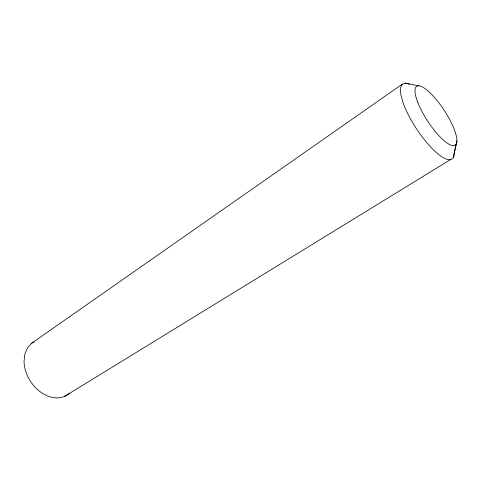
<?xml version="1.0" encoding="UTF-8"?>
<svg xmlns="http://www.w3.org/2000/svg" width="481" height="481" viewBox="0 0 481 481"><rect width="100%" height="100%" fill="white"/><g stroke="black" fill="none" stroke-linecap="round" stroke-linejoin="round"><path stroke-width="0.72" d="M453.258 157.588L456.198 144.168M456.95 140.813L454.244 153.168A44.943 13.077 56.8 0 1 433.008 149.417A44.943 13.077 56.8 0 1 402.91 102.279L400.733 94.138L400.469 88.029L402.08 84.313L405.399 83.177L418.656 85.84M402.08 84.313L31.542 343.302L27.417 347.985L24.85 354.148L24.05 361.375A31.433 23.359 56.8 0 0 40.849 392.225A31.433 23.359 56.8 0 0 69.258 393.452M64.664 396.356L450.505 159.608M31.542 343.302L33.959 341.985M405.399 83.177A44.943 13.077 56.8 0 1 409.391 84.253M417.742 102.279A35.179 9.873 56.8 0 0 454.07 145.623A35.179 9.873 56.8 0 0 436.111 99.357A35.179 9.873 56.8 0 0 417.742 102.279"/></g></svg>
